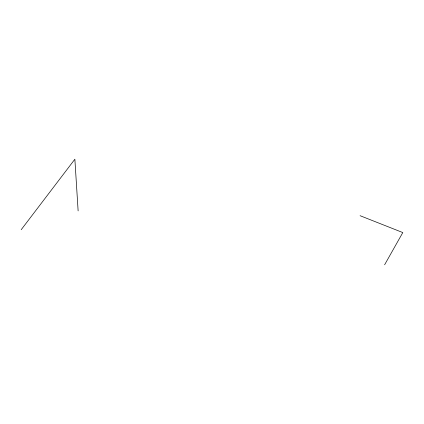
<?xml version="1.0" encoding="UTF-8"?>
<svg xmlns="http://www.w3.org/2000/svg" width="424" height="424" viewBox="0 0 424 424"><rect width="100%" height="100%" fill="white"/><g stroke="black" fill="none" stroke-linecap="round" stroke-linejoin="round"><path stroke-width="0.64" d="M384.616 264.788L402.8 232.564L360.087 215.699M21.2 229.697L74.868 159.212L78.127 210.903"/></g></svg>
